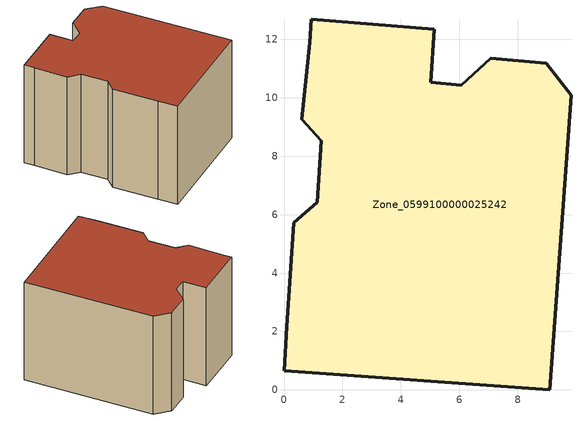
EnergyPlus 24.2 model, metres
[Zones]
Zone_0599100000025242
 floor ground (C_G): 8.97,11.18 9.82,10.08 9.09,0 0,0.65 0.09,2.16 0.34,5.72 1.14,6.42 1.28,8.52 0.61,9.27 0.88,11.88 0.93,12.69 5.15,12.35 5.02,10.53 6.07,10.42 7.07,11.35 z0
 wall outside (C_F): 9.82,10.08 8.97,11.18 7.07,11.35 6.07,10.42 5.02,10.53 5.15,12.35 0.93,12.69 0.88,11.88 0.61,9.27 1.28,8.52 1.14,6.42 0.34,5.72 0.09,2.16 0,0.65 9.09,0 9.82,10.08 z0:8.44
 roof outside (C_R): 5.15,12.35 0.93,12.69 0.88,11.88 0.61,9.27 1.28,8.52 1.14,6.42 0.34,5.72 0.09,2.16 0,0.65 9.09,0 9.82,10.08 8.97,11.18 7.07,11.35 6.07,10.42 5.02,10.53 z8.44
[BUILDING]
Pand.0599100000025242: North Axis=0; Terrain=City; Loads Convergence Tolerance Value=0.04; Temperature Convergence Tolerance Value=0.4; Solar Distribution=FullExterior; Maximum Number of Warmup Days=25; Minimum Number of Warmup Days=1
[Site:Location]
Rotterdam.The.Hague.AP_ZH_NLD Design_Conditions: Latitude=51.96; Longitude=4.45; Time Zone=1; Elevation=-4.5
[SITE:GROUNDTEMPERATURE:BUILDINGSURFACE]
18, 18, 18, 18, 18, 18, 18, 18, 18, 18, 18, 18
[MATERIAL] Thermal Absorptance=0.9; Solar Absorptance=0.7; Visible Absorptance=0.7
Name | Roughness | Thickness | Conductivity | Density | Specific Heat
G.TC.1946 | MediumSmooth | 0.15 | 1 | 540 | 1210
F.TC.1946 | Rough | 0.3 | 0.857143 | 1920 | 840
R.TC.1946 | MediumRough | 0.2 | 0.909091 | 1500 | 1000
[CONSTRUCTION]
C_G: G.TC.1946
C_F: F.TC.1946
C_R: R.TC.1946
[ZONE]
Zone_0599100000025242: Type=1; Multiplier=1; Ceiling Height=Autocalculate; Volume=Autocalculate; Floor Area=autocalculate; Part of Total Floor Area=Yes
[ZONEINFILTRATION:DESIGNFLOWRATE]
Infil_Zone_0599100000025242: Zone or ZoneList or Space or SpaceList=Zone_0599100000025242; Schedule=AlwaysOn; Design Flow Rate Calculation Method=Flow/Area; Flow Rate per Floor Area=0.003; Constant Term Coefficient=1; Temperature Term Coefficient=0; Velocity Term Coefficient=0; Velocity Squared Term Coefficient=0
[HVACTEMPLATE:ZONE:IDEALLOADSAIRSYSTEM]
Zone_0599100000025242: Maximum Heating Supply Air Temperature=50; Minimum Cooling Supply Air Temperature=13; Maximum Heating Supply Air Humidity Ratio=0.0156; Minimum Cooling Supply Air Humidity Ratio=0.0077; Heating Limit=NoLimit; Cooling Limit=NoLimit; Dehumidification Control Type=ConstantSensibleHeatRatio; Cooling Sensible Heat Ratio=0.7; Dehumidification Setpoint=60; Humidification Control Type=None; Humidification Setpoint=30; Outdoor Air Method=None; Outdoor Air Flow Rate per Person=0.00944; Outdoor Air Flow Rate per Zone Floor Area=0; Outdoor Air Flow Rate per Zone=0; Demand Controlled Ventilation Type=None; Outdoor Air Economizer Type=NoEconomizer; Heat Recovery Type=None; Sensible Heat Recovery Effectiveness=0.7; Latent Heat Recovery Effectiveness=0.65
[ZONECONTROL:THERMOSTAT]
ThermostatControl_Zone_0599100000025242: Zone or ZoneList=Zone_0599100000025242; Control Type Schedule=DualSetpointControlType; Control 1=Thermostat_Zone_0599100000025242; Temperature Difference Between Cutout And Setpoint=0
[THERMOSTATSETPOINT:DUALSETPOINT]
Thermostat_Zone_0599100000025242: Heating Setpoint Temperature Schedule=HeatingSetpoint_Zone_0599100000025242; Cooling Setpoint Temperature Schedule=CoolingSetpoint_Zone_0599100000025242
[SCHEDULE:COMPACT]
HeatingSetpoint_Zone_0599100000025242: Through: 12/31, For: AllDays, Until: 24:00, 21
CoolingSetpoint_Zone_0599100000025242: Through: 12/31, For: AllDays, Until: 24:00, 24
DualSetpointControlType: Through: 12/31, For: AllDays, Until: 24:00, 4
AlwaysOn: Through: 12/31, For: AllDays, Until: 24:00, 1
